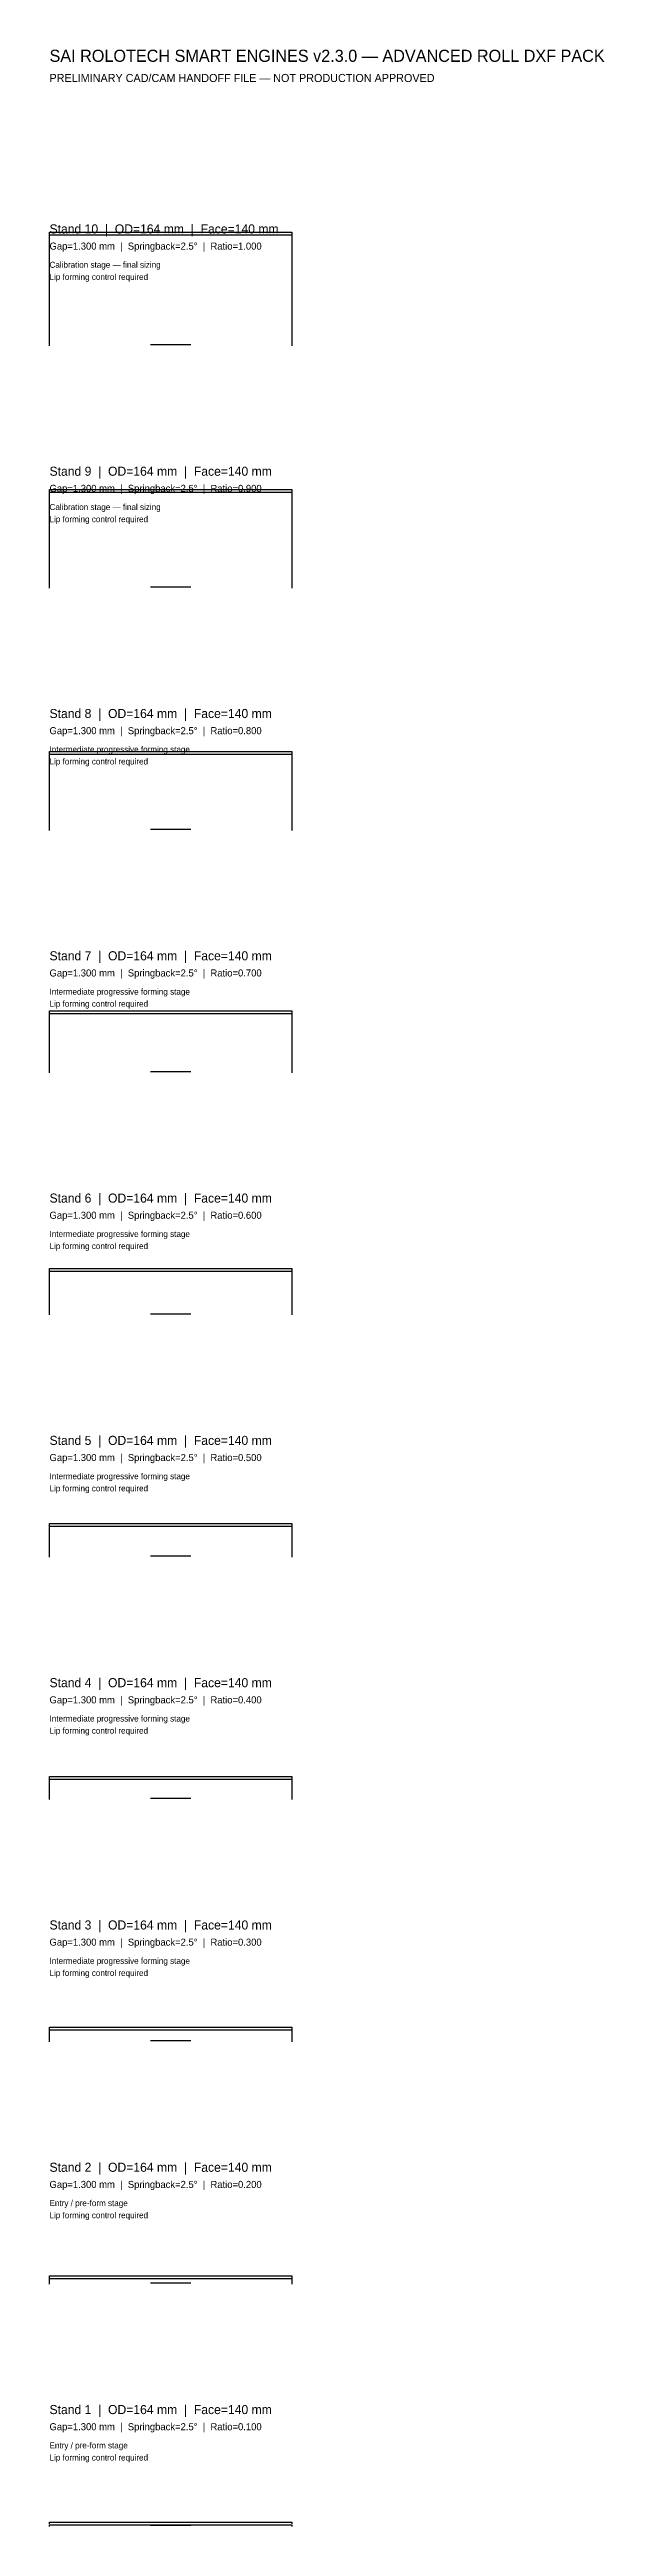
# Model space of a CAD drawing. Header units: metres. Extents: x 0 to 275, y -1 to 1226.
import ezdxf

# ---------------------------------------------------------------- set-up
doc = ezdxf.new("R2010")
doc.units = ezdxf.units.M
for name, color, linetype in [('ANNOTATION', 2, 'Continuous'), ('CENTRE', 1, 'Continuous'), ('LOWER', 3, 'Continuous'), ('UPPER', 5, 'Continuous')]:
    doc.layers.add(name, color=color, linetype=linetype)

msp = doc.modelspace()

# ---------------------------------------------------------------- linework, layer by layer
at = {"layer": 'CENTRE'}
for p, q in [((50, 1080), (70, 1080)), ((50, 960), (70, 960)), ((50, 840), (70, 840)), ((50, 720), (70, 720)), ((50, 600), (70, 600)), ((50, 480), (70, 480)), ((50, 360), (70, 360)), ((50, 240), (70, 240)), ((50, 120), (70, 120)), ((50, 0), (70, 0))]:
    msp.add_line(p, q, dxfattribs=at)
at = {"layer": 'LOWER'}
for points in [[(0, 1079.35), (0, 1091.35), (0, 1134.35), (120, 1134.35), (120, 1091.35), (120, 1079.35)], [(0, 959.35), (0, 969.718), (0, 1006.87), (120, 1006.87), (120, 969.718), (120, 959.35)], [(0, 839.35), (0, 847.606), (0, 877.19), (120, 877.19), (120, 847.606), (120, 839.35)], [(0, 719.35), (0, 725.734), (0, 748.61), (120, 748.61), (120, 725.734), (120, 719.35)], [(0, 599.35), (0, 604.102), (0, 621.13), (120, 621.13), (120, 604.102), (120, 599.35)], [(0, 479.35), (0, 482.71), (0, 494.75), (120, 494.75), (120, 482.71), (120, 479.35)], [(0, 359.35), (0, 360.6748), (0, 369.47), (120, 369.47), (120, 360.6748), (120, 359.35)], [(0, 239.35), (0, 240.1276), (0, 245.29), (120, 245.29), (120, 240.1276), (120, 239.35)], [(0, 119.35), (0, 119.7244), (0, 122.21), (120, 122.21), (120, 119.7244), (120, 119.35)], [(0, -0.65), (0, -0.5348), (0, 0.23), (120, 0.23), (120, -0.5348), (120, -0.65)]]:
    msp.add_lwpolyline(points, dxfattribs=at)
at = {"layer": 'UPPER'}
for points in [[(0, 1080.65), (0, 1092.65), (0, 1135.65), (120, 1135.65), (120, 1092.65), (120, 1080.65)], [(0, 960.65), (0, 971.018), (0, 1008.17), (120, 1008.17), (120, 971.018), (120, 960.65)], [(0, 840.65), (0, 848.906), (0, 878.49), (120, 878.49), (120, 848.906), (120, 840.65)], [(0, 720.65), (0, 727.034), (0, 749.91), (120, 749.91), (120, 727.034), (120, 720.65)], [(0, 600.65), (0, 605.402), (0, 622.43), (120, 622.43), (120, 605.402), (120, 600.65)], [(0, 480.65), (0, 484.01), (0, 496.05), (120, 496.05), (120, 484.01), (120, 480.65)], [(0, 360.65), (0, 361.9748), (0, 370.77), (120, 370.77), (120, 361.9748), (120, 360.65)], [(0, 240.65), (0, 241.4276), (0, 246.59), (120, 246.59), (120, 241.4276), (120, 240.65)], [(0, 120.65), (0, 121.0244), (0, 123.51), (120, 123.51), (120, 121.0244), (120, 120.65)], [(0, 0.65), (0, 0.7652), (0, 1.53), (120, 1.53), (120, 0.7652), (120, 0.65)]]:
    msp.add_lwpolyline(points, dxfattribs=at)

# ---------------------------------------------------------------- texts
at = {"layer": 'ANNOTATION'}
for s, height, p in [('SAI ROLOTECH SMART ENGINES v2.3.0 — ADVANCED ROLL DXF PACK', 6, (0, 1220)), ('PRELIMINARY CAD/CAM HANDOFF FILE — NOT PRODUCTION APPROVED', 4, (0, 1210)), ('Gap=1.300 mm  |  Springback=2.5°  |  Ratio=1.000', 3.5, (0, 1127)), ('Stand 10  |  OD=164 mm  |  Face=140 mm', 4.5, (0, 1135)), ('Calibration stage — final sizing', 3, (0, 1118)), ('Lip forming control required', 3, (0, 1112)), ('Stand 9  |  OD=164 mm  |  Face=140 mm', 4.5, (0, 1015)), ('Gap=1.300 mm  |  Springback=2.5°  |  Ratio=0.900', 3.5, (0, 1007)), ('Calibration stage — final sizing', 3, (0, 998)), ('Lip forming control required', 3, (0, 992)), ('Stand 8  |  OD=164 mm  |  Face=140 mm', 4.5, (0, 895)), ('Gap=1.300 mm  |  Springback=2.5°  |  Ratio=0.800', 3.5, (0, 887)), ('Lip forming control required', 3, (0, 872)), ('Intermediate progressive forming stage', 3, (0, 878)), ('Stand 7  |  OD=164 mm  |  Face=140 mm', 4.5, (0, 775)), ('Gap=1.300 mm  |  Springback=2.5°  |  Ratio=0.700', 3.5, (0, 767)), ('Intermediate progressive forming stage', 3, (0, 758)), ('Lip forming control required', 3, (0, 752)), ('Gap=1.300 mm  |  Springback=2.5°  |  Ratio=0.600', 3.5, (0, 647)), ('Stand 6  |  OD=164 mm  |  Face=140 mm', 4.5, (0, 655)), ('Intermediate progressive forming stage', 3, (0, 638)), ('Lip forming control required', 3, (0, 632)), ('Gap=1.300 mm  |  Springback=2.5°  |  Ratio=0.500', 3.5, (0, 527)), ('Stand 5  |  OD=164 mm  |  Face=140 mm', 4.5, (0, 535)), ('Intermediate progressive forming stage', 3, (0, 518)), ('Lip forming control required', 3, (0, 512)), ('Stand 4  |  OD=164 mm  |  Face=140 mm', 4.5, (0, 415)), ('Gap=1.300 mm  |  Springback=2.5°  |  Ratio=0.400', 3.5, (0, 407)), ('Lip forming control required', 3, (0, 392)), ('Intermediate progressive forming stage', 3, (0, 398)), ('Stand 3  |  OD=164 mm  |  Face=140 mm', 4.5, (0, 295)), ('Gap=1.300 mm  |  Springback=2.5°  |  Ratio=0.300', 3.5, (0, 287)), ('Lip forming control required', 3, (0, 272)), ('Intermediate progressive forming stage', 3, (0, 278)), ('Stand 2  |  OD=164 mm  |  Face=140 mm', 4.5, (0, 175)), ('Gap=1.300 mm  |  Springback=2.5°  |  Ratio=0.200', 3.5, (0, 167)), ('Entry / pre-form stage', 3, (0, 158)), ('Lip forming control required', 3, (0, 152)), ('Gap=1.300 mm  |  Springback=2.5°  |  Ratio=0.100', 3.5, (0, 47)), ('Stand 1  |  OD=164 mm  |  Face=140 mm', 4.5, (0, 55)), ('Entry / pre-form stage', 3, (0, 38)), ('Lip forming control required', 3, (0, 32))]:
    msp.add_text(s, height=height, dxfattribs=at).set_placement(p)

doc.saveas('drawing.dxf')
